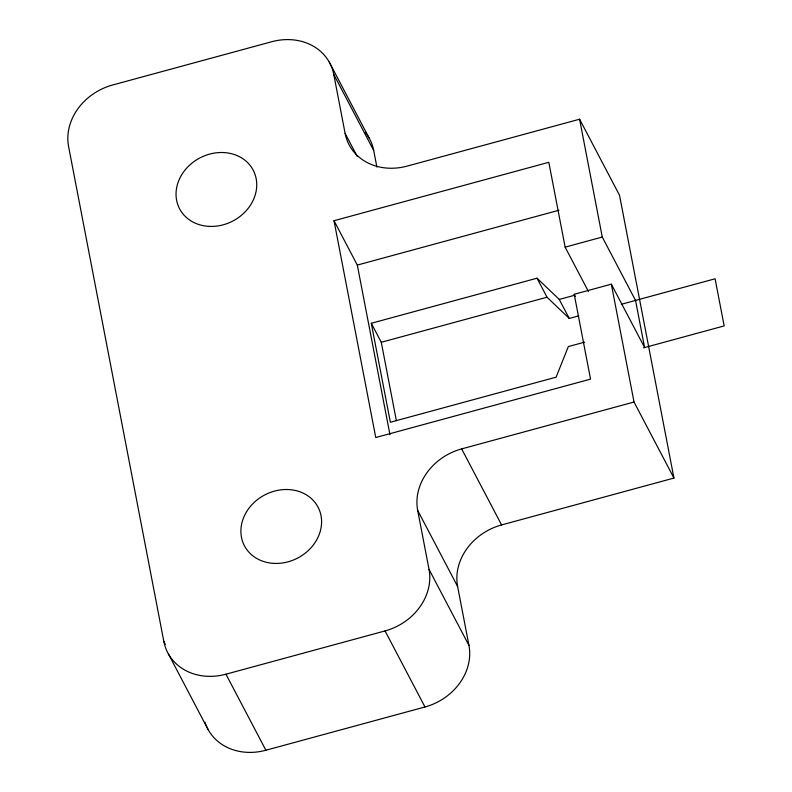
<?xml version="1.0" encoding="UTF-8"?>
<svg xmlns="http://www.w3.org/2000/svg" width="792" height="792" viewBox="0 0 792 792"><rect width="100%" height="100%" fill="white"/><g stroke="black" fill="none" stroke-linecap="round" stroke-linejoin="round"><path stroke-width="1.19" d="M204.94 722.156A55.43 47.461 -27.7 0 0 265.884 750.242L424.987 706.969A55.43 47.461 -27.7 0 0 468.953 645.421L457.618 586.496A55.43 47.461 -27.7 0 1 501.583 524.938L673.942 478.071L619.522 195.258L579.596 119.216L407.227 166.092A55.43 47.461 -27.7 0 1 345.114 133.383L333.778 74.458A55.43 47.461 -27.7 0 0 271.666 41.748L112.563 85.021A55.43 47.461 -27.7 0 0 68.597 146.579L163.845 641.48L165.35 644.332M579.596 119.216L602.267 237.046L635.54 300.425L644.619 347.559L611.345 284.18L574.22 294.277L590.545 379.12L375.755 437.53L334.016 220.72L548.816 162.301L565.142 247.144L588.436 291.505M334.016 220.72L357.311 265.082L558.984 210.236M565.142 247.144L602.267 237.046M584.674 342.134L568.339 346.569L556.093 377.18L390.357 422.255L371.3 323.275L537.035 278.2L559.261 299.435L569.25 318.453L578.734 315.869M371.3 323.275L381.279 342.283L547.024 297.218L569.25 318.453M559.261 299.435L574.438 295.317M621.334 304.286L715.097 278.784L724.165 325.918L643.54 347.846M468.953 645.421L429.026 569.369L417.691 510.454A55.43 47.461 -27.7 0 1 461.657 448.896L634.026 402.019L673.942 478.071M163.845 641.48A55.43 47.461 -27.7 0 0 225.958 674.2L385.06 630.927A55.43 47.461 -27.7 0 0 429.026 569.369M574.22 294.277L575.348 296.446M537.035 278.2L547.024 297.218M329.234 62.043L369.161 138.095M333.778 74.458L373.705 150.51L376.893 167.082M345.114 133.383L357.093 156.192M461.657 448.896L501.583 524.938M417.691 510.454L457.618 586.496M385.06 630.927L424.987 706.969M225.958 674.2L265.884 750.242M168.389 653.895L208.316 729.947M611.345 284.18L634.026 402.019M381.279 342.283L396.386 420.75M357.311 265.082L389.951 434.659M365.28 132.403A55.43 47.461 -27.7 0 1 373.705 150.51M274.369 563.409A41.57 35.6 -27.7 0 0 319.117 509.404A41.57 35.6 -27.7 0 0 250.242 506.613A41.57 35.6 -27.7 0 0 274.369 563.409M209.504 226.403A41.57 35.6 -27.7 0 0 254.262 172.399A41.57 35.6 -27.7 0 0 185.387 169.607A41.57 35.6 -27.7 0 0 209.504 226.403"/></g></svg>
